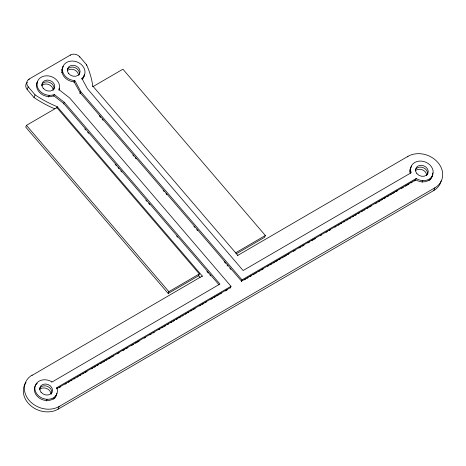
<?xml version="1.0" encoding="UTF-8"?>
<svg xmlns="http://www.w3.org/2000/svg" width="466" height="466" viewBox="0 0 466 466"><rect width="100%" height="100%" fill="white"/><g stroke="black" fill="none" stroke-linecap="round" stroke-linejoin="round"><path stroke-width="0.7" d="M28.84 79.872L29.172 79.034L70.552 54.947A6.705 5.493 21.5 0 1 79.773 56.835L86.612 64.815A96.876 79.354 21.5 0 1 92.786 86.041M54.72 108.776A96.876 79.354 21.5 0 1 34.001 97.516L27.179 89.513L28.234 86.827A6.705 5.493 21.5 0 1 29.172 79.034M34.018 97.493L35.072 94.814L28.234 86.827M26.445 125.354L25.741 127.142L168.179 293.452L198.644 275.721L199.349 273.932L56.91 107.623L26.445 125.354L168.884 291.664L168.179 293.452M48.528 97.027L49.186 95.349M53.613 96.241L54.295 94.516A11.563 9.471 21.5 0 1 37.431 86.88A11.563 9.471 21.5 0 1 48.534 75.923A11.563 9.471 21.5 0 1 59.118 89.757L69.731 98L231.002 286.293L230.297 288.081M70.418 55.285L70.552 54.947M58.937 90.206L59.118 89.757M56.776 107.955L57.26 106.726L202.291 276.058L202.093 276.559M79.639 57.167L79.773 56.835M63.51 104.005L64.215 102.217L54.295 94.516M73.913 82.261L74.577 80.571A11.563 9.471 21.5 0 1 62.642 67.564A11.563 9.471 21.5 0 1 63.108 66.766M74.216 82.261L74.88 80.583L80.746 91.586L242.017 279.88L241.312 281.668M86.414 65.316L86.612 64.815M81.8 78.766L81.934 78.434A11.563 9.471 21.5 0 0 78.935 62.828A11.563 9.471 21.5 0 0 62.642 67.564M80.088 93.433L80.746 91.586M92.652 86.431L92.804 86.041L237.835 255.368L237.701 255.706M32.055 375.392L202.291 276.058M51.743 382.178L219.935 284.033L64.215 102.217M46.35 400.964L47.008 399.292M56.631 388.207L56.846 387.654L231.002 286.293M26.003 382.376A21.785 17.848 21.5 0 0 30.913 405.845A21.785 17.848 21.5 0 0 58.069 409.189L59.124 406.503L434.865 187.815A21.785 17.848 21.5 0 0 437.9 162.488A21.785 17.848 21.5 0 0 407.931 156.366L237.835 255.368M93.066 86.577L122.919 69.201L265.358 235.511L264.653 237.299L236.052 253.947M407.733 156.873L407.931 156.366M81.934 78.434L87.416 88.715L243.136 270.53L411.193 172.717A11.563 9.471 21.5 0 1 421.415 161.102A11.563 9.471 21.5 0 1 432.862 174.47A11.563 9.471 21.5 0 1 416.167 178.525L415.462 180.313L414.07 181.123M422.091 182.282L422.749 180.604M58.069 409.189L433.811 190.501L434.865 187.815M168.884 291.664L199.349 273.932M235.516 252.881L265.358 235.511M242.017 279.88L416.167 178.525M56.485 388.825L230.507 287.545M59.421 387.531L60.679 386.803M65.077 384.24L66.335 383.506M68.217 382.411L69.475 381.677M70.733 380.949L71.991 380.215M73.878 379.12L75.137 378.386M77.018 377.291L78.276 376.557M79.535 375.829L80.793 375.095M82.674 373.994L83.932 373.266M85.191 372.532L87.078 371.437M91.476 368.874L92.734 368.146M93.992 367.412L95.879 366.317M97.132 365.583L98.39 364.849M100.277 363.754L101.536 363.02M102.794 362.292L104.675 361.191M105.933 360.463L107.192 359.729M108.45 358.995L110.331 357.9M111.59 357.166L113.477 356.071M117.246 353.875L119.133 352.779M122.907 350.583L124.789 349.488M126.047 348.754L127.934 347.659M131.703 345.463L133.591 344.362M135.478 343.267L139.247 341.071M144.279 338.147L145.532 337.413M149.935 334.85L151.194 334.122M153.075 333.021L154.333 332.293M158.737 329.73L159.989 328.996M161.877 327.901L163.135 327.167M164.393 326.439L165.651 325.705M167.533 324.61L168.791 323.876M170.678 322.781L171.937 322.047M173.189 321.319L174.447 320.585M176.334 319.49L177.593 318.756M178.851 318.022L180.732 316.927M181.99 316.193L183.249 315.465M185.136 314.364L186.394 313.635M187.647 312.902L188.905 312.168M190.792 311.072L192.05 310.339M193.308 309.61L195.19 308.509M199.594 305.952L200.852 305.218M202.104 304.49L203.992 303.389M205.25 302.661L206.508 301.927M210.906 299.364L212.793 298.269M214.051 297.535L215.304 296.807M216.562 296.073L218.449 294.978M219.707 294.244L221.595 293.149M225.363 290.953L227.251 289.852M244.359 279.897L245.617 279.163M246.869 278.435L248.128 277.701M250.015 276.606L251.273 275.872M253.155 274.777L254.413 274.043M255.671 273.309L256.929 272.581M258.816 271.48L260.069 270.752M261.327 270.018L263.214 268.923M267.612 266.36L268.87 265.632M270.129 264.898L272.016 263.803M273.274 263.069L274.526 262.335M275.785 261.607L277.672 260.506M278.93 259.778L280.817 258.677M282.07 257.948L283.328 257.215M284.586 256.481L286.474 255.385M287.732 254.652L288.984 253.923M293.388 251.36L295.269 250.265M299.044 248.069L300.931 246.974M302.184 246.24L304.071 245.145M307.845 242.949L309.727 241.848M311.614 240.753L315.389 238.557M320.416 235.633L321.674 234.899M326.072 232.336L327.33 231.608M329.217 230.507L330.47 229.779M334.873 227.216L336.132 226.482M338.013 225.387L339.271 224.653M340.53 223.925L341.788 223.191M343.675 222.096L344.927 221.362M346.815 220.267L348.073 219.533M349.331 218.804L350.589 218.071M352.471 216.975L353.729 216.241M354.987 215.508L356.245 214.779M358.127 213.678L359.385 212.95M361.272 211.849L362.531 211.121M363.789 210.387L365.041 209.653M366.928 208.558L368.187 207.824M369.445 207.096L371.332 205.995M375.73 203.438L376.988 202.704M378.246 201.976L380.128 200.875M381.386 200.141L382.644 199.413M383.902 198.679L385.79 197.584M387.042 196.85L388.929 195.755M390.188 195.021L391.446 194.293M392.704 193.559L394.586 192.464M395.844 191.73L397.731 190.635M401.5 188.439L403.387 187.338M405.274 186.243L409.043 184.047M410.93 182.952L412.189 182.218M99.252 115.813L100.673 117.467M102.095 119.127L103.038 120.228M132.845 155.032L133.794 156.133M135.21 157.793L136.159 158.894M163.123 190.384L164.073 191.491M165.966 193.699L166.91 194.805M193.879 226.29L194.823 227.396M196.716 229.604L197.666 230.711M224.158 261.642L225.579 263.302M226.994 264.956L227.944 266.063M229.837 268.27L230.781 269.377M218.968 284.732L63.72 103.469L53.8 95.769A11.563 9.471 21.5 0 1 40.274 93.153A11.563 9.471 21.5 0 1 37.659 81.422M84.812 128.878L85.756 129.979M87.649 132.193L88.598 133.299M115.102 164.242L116.523 165.902M117.939 167.562L118.888 168.663M120.781 170.876L121.731 171.983M145.87 200.164L146.813 201.271M148.706 203.479L149.656 204.586M176.631 236.087L177.581 237.188M206.921 271.451L208.343 273.111M209.764 274.771L210.714 275.872M198.644 275.721L200.1 277.416M79.843 93.002L80.041 93.375M59.124 406.503A21.785 17.848 21.5 0 1 29.154 400.381A21.785 17.848 21.5 0 1 32.189 375.054M441.197 180.93A21.785 17.848 21.5 0 1 433.811 190.501M27.179 89.513A6.705 5.493 21.5 0 1 27.261 82.336M57.271 106.708A96.876 79.354 21.5 0 1 35.055 94.831M39.348 389.727A6.536 5.353 21.5 0 1 46.274 388.376A6.536 5.353 21.5 0 1 50.969 393.793M39.342 388.976A6.536 5.353 21.5 0 1 47.643 386.43A6.536 5.353 21.5 0 1 51.33 394.149M415.276 170.847A6.536 5.353 21.5 0 1 422.394 169.828A6.536 5.353 21.5 0 1 426.734 175.519M415.468 169.525A6.536 5.353 21.5 0 1 423.495 167.795A6.536 5.353 21.5 0 1 427.334 174.855M41.526 85.785A6.536 5.353 21.5 0 1 48.732 84.532A6.536 5.353 21.5 0 1 53.171 90.346M41.742 84.544A6.536 5.353 21.5 0 1 49.821 82.488A6.536 5.353 21.5 0 1 53.73 89.717M67.32 70.611A6.536 5.353 21.5 0 1 74.158 69.772A6.536 5.353 21.5 0 1 78.538 75.078M67.419 69.3A6.536 5.353 21.5 0 1 75.515 67.85A6.536 5.353 21.5 0 1 79.115 74.939M56.52 394.568A11.563 9.471 21.5 0 1 53.217 399.263M34.373 388.067A11.563 9.471 21.5 0 1 34.647 387.176M36.319 85.913A11.563 9.471 21.5 0 1 37.216 82.371M56.887 393.193A11.563 9.471 21.5 0 1 41.008 399.065A11.563 9.471 21.5 0 1 37.263 383.302M59.141 88.191A11.563 9.471 21.5 0 1 59.007 89.653M84.241 75.055A11.563 9.471 21.5 0 1 82.389 79.115M61.862 72.888A11.563 9.471 21.5 0 1 61.739 72.009M61.774 70.244A11.563 9.471 21.5 0 1 61.943 69.347M432.693 172.938A11.563 9.471 21.5 0 1 427.258 181.07A11.563 9.471 21.5 0 1 415.672 179.777L241.522 281.132L80.251 92.839L74.082 81.824A11.563 9.471 21.5 0 1 63.859 76.389A11.563 9.471 21.5 0 1 63.085 66.591M410.464 173.259A11.563 9.471 21.5 0 1 411.653 166.042M84.492 74.205A11.563 9.471 21.5 0 1 82.028 79.173M432.262 175.88A11.563 9.471 21.5 0 1 428.959 180.581M409.993 172.641A11.563 9.471 21.5 0 1 410.779 167.62M56.846 387.654A11.563 9.471 21.5 0 1 46.629 399.263A11.563 9.471 21.5 0 1 35.183 385.895A11.563 9.471 21.5 0 1 51.877 381.846M41.049 392.226A6.536 5.353 21.5 0 0 52.035 392.355A6.536 5.353 21.5 0 0 45.371 384.001A6.536 5.353 21.5 0 0 41.049 392.226M43.227 88.284A6.536 5.353 21.5 0 0 54.213 88.418A6.536 5.353 21.5 0 0 47.549 80.059A6.536 5.353 21.5 0 0 43.227 88.284M416.924 173.696A6.536 5.353 21.5 0 0 427.858 173.509A6.536 5.353 21.5 0 0 420.903 165.314A6.536 5.353 21.5 0 0 416.924 173.696M68.618 73.506A6.536 5.353 21.5 0 0 79.599 73.64A6.536 5.353 21.5 0 0 72.941 65.281A6.536 5.353 21.5 0 0 68.618 73.506"/></g></svg>
